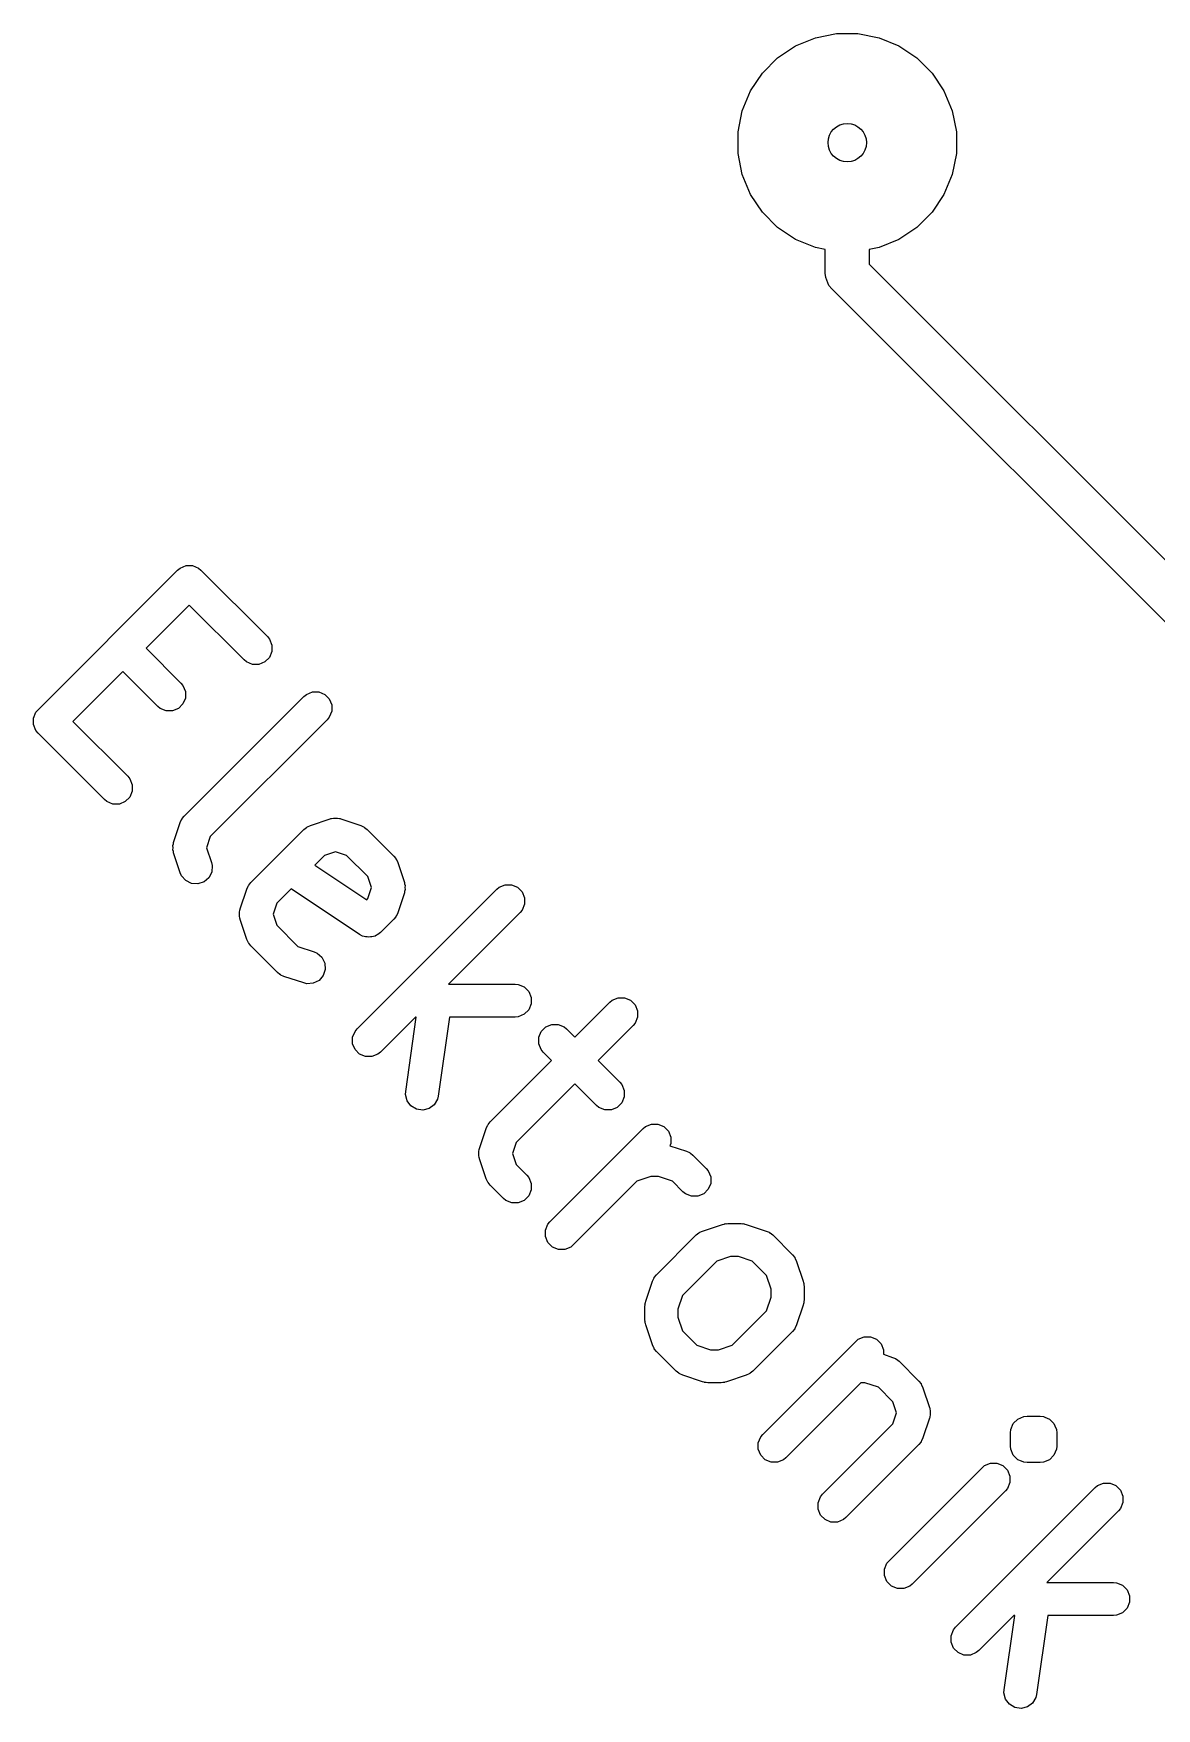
# Model space of a CAD drawing. Header units: millimetres. Extents: x 84.9 to 111.9, y -82.4 to -54.7.
# Drawn here: x 84.89 to 95.12, y -69.97 to -54.7 of the extents above; entities that cross this region are included whole.
import ezdxf

# ---------------------------------------------------------------- set-up
doc = ezdxf.new("R2010")
doc.units = ezdxf.units.MM
doc.layers.add('F.Cu', color=13, linetype='CONTINUOUS', true_color=0xc83434)

msp = doc.modelspace()

# ---------------------------------------------------------------- linework, layer by layer
at = {"layer": 'F.Cu', "linetype": 'CONTINUOUS'}
for p, q in [((91.670341, -54.924005), (91.833337, -54.815094)), ((91.833337, -54.815094), (92.014449, -54.740075)), ((92.014449, -54.740075), (92.206717, -54.70183)), ((92.206717, -54.70183), (92.402751, -54.70183)), ((92.402751, -54.70183), (92.595019, -54.740075)), ((92.595019, -54.740075), (92.776131, -54.815094)), ((92.776131, -54.815094), (92.939127, -54.924005)), ((91.531724, -55.062622), (91.670341, -54.924005)), ((92.939127, -54.924005), (93.077744, -55.062622)), ((91.422813, -55.225618), (91.531724, -55.062622)), ((93.077744, -55.062622), (93.186655, -55.225618)), ((91.347794, -55.40673), (91.422813, -55.225618)), ((93.186655, -55.225618), (93.261674, -55.40673)), ((91.309549, -55.598998), (91.347794, -55.40673)), ((93.261674, -55.40673), (93.299919, -55.598998)), ((91.309549, -55.795032), (91.309549, -55.598998)), ((93.299919, -55.598998), (93.299919, -55.795032)), ((91.347794, -55.9873), (91.309549, -55.795032)), ((93.299919, -55.795032), (93.261674, -55.9873)), ((91.422813, -56.168412), (91.347794, -55.9873)), ((93.261674, -55.9873), (93.186655, -56.168412)), ((91.531724, -56.331408), (91.422813, -56.168412)), ((93.186655, -56.168412), (93.077744, -56.331408)), ((91.670341, -56.470025), (91.531724, -56.331408)), ((93.077744, -56.331408), (92.939127, -56.470025)), ((91.833337, -56.578936), (91.670341, -56.470025)), ((92.939127, -56.470025), (92.776131, -56.578936)), ((92.014449, -56.653955), (91.833337, -56.578936)), ((92.776131, -56.578936), (92.595019, -56.653955)), ((92.104734, -56.671914), (92.014449, -56.653955)), ((92.104734, -56.887015), (92.104734, -56.671914)), ((92.595019, -56.653955), (92.504734, -56.671914)), ((92.504734, -56.671914), (92.504734, -56.804172)), ((92.108577, -56.926033), (92.104734, -56.887015)), ((92.13844, -56.998129), (92.108577, -56.926033)), ((92.504734, -56.804172), (100.997577, -65.297015)), ((92.163313, -57.028436), (92.13844, -56.998129)), ((100.773313, -65.638437), (92.163313, -57.028436)), ((84.92807, -60.866758), (86.200862, -59.593966)), ((86.200862, -59.593966), (86.223593, -59.575311)), ((86.223593, -59.575311), (86.277665, -59.552914)), ((86.277665, -59.552914), (86.336191, -59.552914)), ((86.336191, -59.552914), (86.390264, -59.575311)), ((86.390264, -59.575311), (86.390268, -59.575315)), ((86.390268, -59.575315), (86.412994, -59.593966)), ((86.412994, -59.593966), (87.019086, -60.200057)), ((86.306928, -59.912163), (85.912968, -60.306123)), ((86.806954, -60.412189), (86.306928, -59.912163)), ((85.912968, -60.306123), (86.231167, -60.624322)), ((87.019086, -60.200057), (87.037741, -60.222788)), ((87.037741, -60.222788), (87.060138, -60.27686)), ((87.060138, -60.27686), (87.060138, -60.335386)), ((86.829685, -60.430844), (86.806954, -60.412189)), ((86.883757, -60.453241), (86.829685, -60.430844)), ((86.942283, -60.453241), (86.883757, -60.453241)), ((86.996356, -60.430844), (86.942283, -60.453241)), ((87.037741, -60.389458), (86.996356, -60.430844)), ((87.060138, -60.335386), (87.037741, -60.389458)), ((85.700836, -60.518255), (85.246267, -60.972824)), ((86.019035, -60.836454), (85.700836, -60.518255)), ((86.231167, -60.624322), (86.249822, -60.647053)), ((86.249822, -60.647053), (86.272219, -60.701126)), ((86.272219, -60.759651), (86.249822, -60.813724)), ((86.261471, -61.836504), (87.352436, -60.74554)), ((86.272219, -60.701126), (86.272219, -60.759651)), ((87.352436, -60.74554), (87.375167, -60.726885)), ((87.375167, -60.726885), (87.429239, -60.704488)), ((87.429239, -60.704488), (87.487765, -60.704488)), ((87.487765, -60.704488), (87.541838, -60.726885)), ((87.541838, -60.726885), (87.583223, -60.768271)), ((87.583223, -60.768271), (87.60562, -60.822343)), ((84.887018, -60.943561), (84.909415, -60.889489)), ((84.909415, -60.889489), (84.92807, -60.866758)), ((86.041766, -60.855109), (86.019035, -60.836454)), ((86.095838, -60.877506), (86.041766, -60.855109)), ((86.154364, -60.877506), (86.095838, -60.877506)), ((86.208436, -60.855109), (86.154364, -60.877506)), ((86.249822, -60.813724), (86.208436, -60.855109)), ((87.60562, -60.880869), (87.583223, -60.934941)), ((87.60562, -60.822343), (87.60562, -60.880869)), ((84.887018, -61.002087), (84.887018, -60.943561)), ((84.909415, -61.056159), (84.887018, -61.002087)), ((84.92807, -61.07889), (84.909415, -61.056159)), ((85.246267, -60.972824), (85.746293, -61.47285)), ((87.564568, -60.957672), (86.498641, -62.023597)), ((87.583223, -60.934941), (87.564568, -60.957672)), ((85.534161, -61.684982), (84.92807, -61.07889)), ((85.746293, -61.47285), (85.764948, -61.495581)), ((85.764948, -61.495581), (85.787345, -61.549653)), ((85.556892, -61.703637), (85.534161, -61.684982)), ((85.764948, -61.662252), (85.723562, -61.703637)), ((85.787345, -61.608179), (85.764948, -61.662252)), ((85.787345, -61.549653), (85.787345, -61.608179)), ((85.610964, -61.726034), (85.556892, -61.703637)), ((85.66949, -61.726034), (85.610964, -61.726034)), ((85.723562, -61.703637), (85.66949, -61.726034)), ((86.242816, -61.859235), (86.261471, -61.836504)), ((86.164625, -62.076964), (86.225234, -61.895136)), ((86.225234, -61.895136), (86.237222, -61.868286)), ((86.237222, -61.868286), (86.240753, -61.864214)), ((86.240753, -61.864214), (86.242816, -61.859235)), ((86.867562, -62.442596), (87.352436, -61.957722)), ((87.352436, -61.957722), (87.375166, -61.939067)), ((87.375166, -61.939067), (87.380147, -61.937003)), ((87.380147, -61.937003), (87.384217, -61.933474)), ((87.384217, -61.933474), (87.411068, -61.921486)), ((87.411068, -61.921486), (87.592894, -61.860877)), ((87.592894, -61.860877), (87.59853, -61.859595)), ((87.59853, -61.859595), (87.600709, -61.858506)), ((87.600709, -61.858506), (87.604509, -61.858235)), ((87.604509, -61.858235), (87.621568, -61.854357)), ((87.621568, -61.854357), (87.640323, -61.855689)), ((87.640323, -61.855689), (87.659089, -61.854356)), ((87.659089, -61.854356), (87.676154, -61.858236)), ((87.676154, -61.858236), (87.679948, -61.858506)), ((87.679948, -61.858506), (87.682123, -61.859593)), ((87.682123, -61.859593), (87.687763, -61.860876)), ((87.687763, -61.860876), (87.869591, -61.921485)), ((87.869591, -61.921485), (87.896441, -61.933473)), ((87.896441, -61.933473), (87.900512, -61.937003)), ((87.900512, -61.937003), (87.905493, -61.939067)), ((87.905493, -61.939067), (87.928223, -61.957722)), ((87.928223, -61.957722), (88.170659, -62.200159)), ((86.158105, -62.105638), (86.161985, -62.088573)), ((86.159438, -62.124403), (86.158105, -62.105638)), ((86.158106, -62.143159), (86.159438, -62.124403)), ((86.161984, -62.160216), (86.158106, -62.143159)), ((86.161985, -62.088573), (86.162255, -62.084778)), ((86.162255, -62.084778), (86.163343, -62.082602)), ((86.163343, -62.082602), (86.164625, -62.076964)), ((86.498641, -62.023597), (86.465041, -62.124398)), ((86.465041, -62.124398), (86.509839, -62.25879)), ((86.162255, -62.164018), (86.161984, -62.160216)), ((86.163344, -62.166197), (86.162255, -62.164018)), ((86.164626, -62.171832), (86.163344, -62.166197)), ((86.225234, -62.353659), (86.164626, -62.171832)), ((86.509839, -62.25879), (86.516359, -62.287464)), ((86.516359, -62.287464), (86.51221, -62.345844)), ((87.539529, -62.194892), (87.45151, -62.282911)), ((87.45151, -62.282911), (87.924262, -62.598078)), ((87.640329, -62.161293), (87.539529, -62.194892)), ((87.741129, -62.194892), (87.640329, -62.161293)), ((87.933487, -62.387251), (87.741129, -62.194892)), ((88.170659, -62.200159), (88.189314, -62.22289)), ((88.189314, -62.22289), (88.191376, -62.227869)), ((88.191376, -62.227869), (88.194907, -62.23194)), ((88.194907, -62.23194), (88.206896, -62.258791)), ((88.206896, -62.258791), (88.267504, -62.440619)), ((86.237223, -62.38051), (86.225234, -62.353659)), ((86.27557, -62.424724), (86.237223, -62.38051)), ((86.327917, -62.450897), (86.27557, -62.424724)), ((86.386297, -62.455047), (86.327917, -62.450897)), ((86.441822, -62.436539), (86.386297, -62.455047)), ((86.486036, -62.398191), (86.441822, -62.436539)), ((86.51221, -62.345844), (86.486036, -62.398191)), ((86.848907, -62.465327), (86.867562, -62.442596)), ((87.967087, -62.488053), (87.933487, -62.387251)), ((88.267504, -62.440619), (88.268785, -62.446255)), ((88.268785, -62.446255), (88.269875, -62.448434)), ((88.269875, -62.448434), (88.270145, -62.452233)), ((88.270145, -62.452233), (88.274024, -62.469292)), ((86.770717, -62.683055), (86.831325, -62.501228)), ((86.831325, -62.501228), (86.843314, -62.474377)), ((86.843314, -62.474377), (86.846844, -62.470306)), ((86.846844, -62.470306), (86.848907, -62.465327)), ((87.235177, -62.499244), (87.104732, -62.629689)), ((87.86017, -62.915906), (87.235177, -62.499244)), ((87.837309, -63.775997), (89.110101, -62.503205)), ((87.924262, -62.598078), (87.933488, -62.588852)), ((87.933488, -62.588852), (87.967087, -62.488053)), ((88.267504, -62.535488), (88.206895, -62.717314)), ((88.268785, -62.529849), (88.267504, -62.535488)), ((88.269875, -62.527672), (88.268785, -62.529849)), ((88.270144, -62.523873), (88.269875, -62.527672)), ((88.274024, -62.506814), (88.270144, -62.523873)), ((88.274024, -62.469292), (88.27269, -62.488053)), ((88.27269, -62.488053), (88.274024, -62.506814)), ((89.110101, -62.503205), (89.132832, -62.48455)), ((89.132832, -62.48455), (89.186904, -62.462153)), ((89.186904, -62.462153), (89.24543, -62.462153)), ((89.24543, -62.462153), (89.299503, -62.48455)), ((89.299503, -62.48455), (89.340888, -62.525935)), ((89.340888, -62.525935), (89.363285, -62.580008)), ((89.363285, -62.580008), (89.363285, -62.638534)), ((86.764196, -62.749249), (86.765529, -62.730483)), ((86.768076, -62.766313), (86.764196, -62.749249)), ((86.764197, -62.711728), (86.768075, -62.69467)), ((86.765529, -62.730483), (86.764197, -62.711728)), ((86.768075, -62.69467), (86.768346, -62.690869)), ((86.768346, -62.690869), (86.769435, -62.688689)), ((86.769435, -62.688689), (86.770717, -62.683055)), ((87.104732, -62.629689), (87.071132, -62.730488)), ((87.071132, -62.730488), (87.104732, -62.831289)), ((88.189314, -62.753215), (88.170659, -62.775946)), ((88.191376, -62.748235), (88.189314, -62.753215)), ((88.194907, -62.744165), (88.191376, -62.748235)), ((88.206895, -62.717314), (88.194907, -62.744165)), ((89.322233, -62.715337), (88.669162, -63.368408)), ((89.340888, -62.692606), (89.322233, -62.715337)), ((89.363285, -62.638534), (89.340888, -62.692606)), ((86.768346, -62.770109), (86.768076, -62.766313)), ((86.769434, -62.772284), (86.768346, -62.770109)), ((86.770716, -62.777923), (86.769434, -62.772284)), ((86.831325, -62.959751), (86.770716, -62.777923)), ((87.104732, -62.831289), (87.297092, -63.023648)), ((88.049441, -62.897164), (88.02671, -62.915819)), ((88.049548, -62.897056), (88.049441, -62.897164)), ((88.049552, -62.897054), (88.049548, -62.897056)), ((88.049554, -62.897051), (88.049552, -62.897054)), ((88.170659, -62.775946), (88.049554, -62.897051)), ((86.843313, -62.986601), (86.831325, -62.959751)), ((86.846843, -62.990672), (86.843313, -62.986601)), ((86.848907, -62.995653), (86.846843, -62.990672)), ((86.867562, -63.018383), (86.848907, -62.995653)), ((87.109999, -63.260819), (86.867562, -63.018383)), ((87.297092, -63.023648), (87.445326, -63.073059)), ((87.886118, -62.929741), (87.86017, -62.915906)), ((87.900537, -62.932593), (87.886118, -62.929741)), ((87.914112, -62.938216), (87.900537, -62.932593)), ((87.928963, -62.938216), (87.914112, -62.938216)), ((87.943533, -62.941098), (87.928963, -62.938216)), ((87.957943, -62.938216), (87.943533, -62.941098)), ((87.972638, -62.938216), (87.957943, -62.938216)), ((87.986359, -62.932532), (87.972638, -62.938216)), ((88.000922, -62.92962), (87.986359, -62.932532)), ((88.013132, -62.921442), (88.000922, -62.92962)), ((88.02671, -62.915819), (88.013132, -62.921442)), ((87.445326, -63.073059), (87.472177, -63.085048)), ((87.472177, -63.085048), (87.516391, -63.123395)), ((87.516391, -63.123395), (87.542564, -63.175742)), ((87.542564, -63.175742), (87.546714, -63.234122)), ((87.13273, -63.279474), (87.109999, -63.260819)), ((87.137709, -63.281536), (87.13273, -63.279474)), ((87.14178, -63.285067), (87.137709, -63.281536)), ((87.168631, -63.297055), (87.14178, -63.285067)), ((87.350457, -63.357664), (87.168631, -63.297055)), ((87.379131, -63.364184), (87.350457, -63.357664)), ((87.437511, -63.360035), (87.379131, -63.364184)), ((87.489858, -63.333861), (87.437511, -63.360035)), ((87.528206, -63.289647), (87.489858, -63.333861)), ((87.546714, -63.234122), (87.528206, -63.289647)), ((88.669162, -63.368408), (89.276776, -63.368408)), ((89.276776, -63.368408), (89.30604, -63.37129)), ((89.30604, -63.37129), (89.360112, -63.393688)), ((89.360112, -63.393688), (89.401496, -63.435072)), ((89.401496, -63.435072), (89.423894, -63.489144)), ((89.423894, -63.489144), (89.423894, -63.547672)), ((90.140457, -63.53356), (90.163187, -63.514905)), ((90.163187, -63.514905), (90.21726, -63.492509)), ((90.21726, -63.492509), (90.275786, -63.492509)), ((90.275786, -63.492509), (90.329858, -63.514905)), ((90.329858, -63.514905), (90.371244, -63.556291)), ((88.369162, -63.668408), (88.049441, -63.988129)), ((88.279756, -64.345723), (88.376515, -63.668408)), ((88.376515, -63.668408), (88.369162, -63.668408)), ((88.67956, -63.668408), (88.57674, -64.388149)), ((89.276776, -63.668408), (88.67956, -63.668408)), ((89.30604, -63.665526), (89.276776, -63.668408)), ((89.360112, -63.643128), (89.30604, -63.665526)), ((89.401496, -63.601744), (89.360112, -63.643128)), ((89.423894, -63.547672), (89.401496, -63.601744)), ((89.822258, -63.851758), (90.140457, -63.53356)), ((90.371244, -63.556291), (90.39364, -63.610363)), ((90.39364, -63.668889), (90.371244, -63.722962)), ((90.39364, -63.610363), (90.39364, -63.668889)), ((87.796257, -63.8528), (87.818654, -63.798728)), ((87.818654, -63.798728), (87.837309, -63.775997)), ((89.493313, -63.8528), (89.51571, -63.798728)), ((89.51571, -63.798728), (89.557096, -63.757342)), ((89.557096, -63.757342), (89.611168, -63.734945)), ((89.611168, -63.734945), (89.669694, -63.734945)), ((89.669694, -63.734945), (89.723766, -63.757342)), ((89.723766, -63.757342), (89.746497, -63.775997)), ((89.746497, -63.775997), (89.822258, -63.851758)), ((90.352589, -63.745692), (90.03439, -64.06389)), ((90.371244, -63.722962), (90.352589, -63.745692)), ((87.796257, -63.911326), (87.796257, -63.8528)), ((87.818654, -63.965398), (87.796257, -63.911326)), ((87.86004, -64.006784), (87.818654, -63.965398)), ((89.493313, -63.911326), (89.493313, -63.8528)), ((89.51571, -63.965398), (89.493313, -63.911326)), ((89.534365, -63.988129), (89.51571, -63.965398)), ((87.914112, -64.029181), (87.86004, -64.006784)), ((87.972638, -64.029181), (87.914112, -64.029181)), ((88.02671, -64.006784), (87.972638, -64.029181)), ((88.049441, -63.988129), (88.02671, -64.006784)), ((89.049492, -64.624525), (89.610126, -64.06389)), ((89.610126, -64.06389), (89.534365, -63.988129)), ((90.03439, -64.06389), (90.23137, -64.26087)), ((89.822258, -64.276022), (89.286662, -64.811618)), ((90.019238, -64.473002), (89.822258, -64.276022)), ((90.23137, -64.26087), (90.250025, -64.283601)), ((90.250025, -64.283601), (90.272422, -64.337673)), ((88.27847, -64.3751), (88.279756, -64.345723)), ((88.292996, -64.431796), (88.27847, -64.3751)), ((88.328112, -64.478617), (88.292996, -64.431796)), ((88.569749, -64.416711), (88.539929, -64.467072)), ((88.57674, -64.388149), (88.569749, -64.416711)), ((90.272422, -64.396199), (90.250025, -64.450271)), ((90.272422, -64.337673), (90.272422, -64.396199)), ((88.378473, -64.508437), (88.328112, -64.478617)), ((88.436412, -64.516714), (88.378473, -64.508437)), ((88.493108, -64.502188), (88.436412, -64.516714)), ((88.539929, -64.467072), (88.493108, -64.502188)), ((90.041969, -64.491657), (90.019238, -64.473002)), ((90.096041, -64.514054), (90.041969, -64.491657)), ((90.154567, -64.514054), (90.096041, -64.514054)), ((90.208639, -64.491657), (90.154567, -64.514054)), ((90.250025, -64.450271), (90.208639, -64.491657)), ((88.952646, -64.864985), (89.013255, -64.683157)), ((89.013255, -64.683157), (89.025243, -64.656307)), ((89.025243, -64.656307), (89.028774, -64.652235)), ((89.028774, -64.652235), (89.030837, -64.647256)), ((89.030837, -64.647256), (89.049492, -64.624525)), ((89.594974, -65.533662), (90.443502, -64.685134)), ((90.443502, -64.685134), (90.466233, -64.666479)), ((90.466233, -64.666479), (90.520305, -64.644082)), ((90.520305, -64.644082), (90.578831, -64.644082)), ((90.578831, -64.644082), (90.632904, -64.666479)), ((90.632904, -64.666479), (90.674289, -64.707864)), ((90.674289, -64.707864), (90.696686, -64.761937)), ((88.946126, -64.893659), (88.950006, -64.876594)), ((88.947459, -64.912424), (88.946126, -64.893659)), ((88.950006, -64.876594), (88.950276, -64.872799)), ((88.950276, -64.872799), (88.951364, -64.870623)), ((88.951364, -64.870623), (88.952646, -64.864985)), ((89.286662, -64.811618), (89.253062, -64.912419)), ((90.696686, -64.820463), (90.68821, -64.840924)), ((90.68821, -64.840924), (90.83944, -64.891335)), ((90.696686, -64.761937), (90.696686, -64.820463)), ((90.83944, -64.891335), (90.866291, -64.903323)), ((88.946127, -64.93118), (88.947459, -64.912424)), ((88.950005, -64.948237), (88.946127, -64.93118)), ((88.950276, -64.952039), (88.950005, -64.948237)), ((88.951365, -64.954218), (88.950276, -64.952039)), ((88.952647, -64.959853), (88.951365, -64.954218)), ((89.013255, -65.14168), (88.952647, -64.959853)), ((89.253062, -64.912419), (89.286662, -65.013218)), ((89.286662, -65.013218), (89.382842, -65.109398)), ((90.866291, -64.903323), (90.870362, -64.906854)), ((90.870362, -64.906854), (90.87534, -64.908916)), ((90.87534, -64.908916), (90.898071, -64.927571)), ((90.898071, -64.927571), (91.019289, -65.048789)), ((91.019289, -65.048789), (91.037944, -65.07152)), ((89.025244, -65.168531), (89.013255, -65.14168)), ((89.028774, -65.172601), (89.025244, -65.168531)), ((89.030837, -65.177581), (89.028774, -65.172601)), ((89.049492, -65.200312), (89.030837, -65.177581)), ((89.17071, -65.32153), (89.049492, -65.200312)), ((89.382842, -65.109398), (89.401497, -65.132129)), ((89.401497, -65.132129), (89.423894, -65.186201)), ((89.423894, -65.186201), (89.423894, -65.244727)), ((90.388158, -65.164741), (89.807106, -65.745794)), ((90.5133, -65.123027), (90.388158, -65.164741)), ((90.585836, -65.123027), (90.5133, -65.123027)), ((90.710976, -65.16474), (90.585836, -65.123027)), ((90.807157, -65.260921), (90.710976, -65.16474)), ((91.037944, -65.07152), (91.060341, -65.125592)), ((91.060341, -65.184118), (91.037944, -65.23819)), ((91.060341, -65.125592), (91.060341, -65.184118)), ((89.193441, -65.340185), (89.17071, -65.32153)), ((89.247513, -65.362582), (89.193441, -65.340185)), ((89.360111, -65.340185), (89.306039, -65.362582)), ((89.401497, -65.298799), (89.360111, -65.340185)), ((89.423894, -65.244727), (89.401497, -65.298799)), ((90.829888, -65.279576), (90.807157, -65.260921)), ((90.88396, -65.301973), (90.829888, -65.279576)), ((90.942486, -65.301973), (90.88396, -65.301973)), ((90.996558, -65.279576), (90.942486, -65.301973)), ((91.037944, -65.23819), (90.996558, -65.279576)), ((89.306039, -65.362582), (89.247513, -65.362582)), ((89.553922, -65.610465), (89.576319, -65.556393)), ((89.553922, -65.668991), (89.553922, -65.610465)), ((89.576319, -65.556393), (89.594974, -65.533662)), ((90.564721, -66.018536), (90.928376, -65.654881)), ((90.928376, -65.654881), (90.951107, -65.636226)), ((90.951107, -65.636226), (90.956086, -65.634163)), ((90.956086, -65.634163), (90.960157, -65.630633)), ((90.960157, -65.630633), (90.987008, -65.618645)), ((90.987008, -65.618645), (91.168834, -65.558036)), ((91.168834, -65.558036), (91.183343, -65.554736)), ((91.183343, -65.554736), (91.187005, -65.55322)), ((91.187005, -65.55322), (91.192313, -65.552697)), ((91.192313, -65.552697), (91.197508, -65.551516)), ((91.197508, -65.551516), (91.201457, -65.551796)), ((91.201457, -65.551796), (91.216269, -65.550338)), ((91.216269, -65.550338), (91.337487, -65.550338)), ((91.337487, -65.550338), (91.352292, -65.551796)), ((91.352292, -65.551796), (91.356247, -65.551515)), ((91.356247, -65.551515), (91.361448, -65.552697)), ((91.361448, -65.552697), (91.366751, -65.55322)), ((91.366751, -65.55322), (91.370408, -65.554735)), ((91.370408, -65.554735), (91.384921, -65.558035)), ((91.384921, -65.558035), (91.566749, -65.618644)), ((91.566749, -65.618644), (91.593599, -65.630632)), ((91.593599, -65.630632), (91.59767, -65.634163)), ((91.59767, -65.634163), (91.60265, -65.636226)), ((91.60265, -65.636226), (91.625381, -65.654881)), ((91.625381, -65.654881), (91.807208, -65.836708)), ((89.576319, -65.723063), (89.553922, -65.668991)), ((89.617705, -65.764449), (89.576319, -65.723063)), ((89.671777, -65.786846), (89.617705, -65.764449)), ((89.730303, -65.786846), (89.671777, -65.786846)), ((89.784375, -65.764449), (89.730303, -65.786846)), ((89.807106, -65.745794), (89.784375, -65.764449)), ((91.115469, -65.892051), (90.801891, -66.205629)), ((91.240612, -65.850338), (91.115469, -65.892051)), ((91.313145, -65.850338), (91.240612, -65.850338)), ((91.438287, -65.892051), (91.313145, -65.850338)), ((91.570036, -66.0238), (91.438287, -65.892051)), ((91.807208, -65.836708), (91.825863, -65.859438)), ((91.825863, -65.859438), (91.827926, -65.864419)), ((91.827926, -65.864419), (91.831456, -65.868489)), ((91.831456, -65.868489), (91.843445, -65.89534)), ((91.843445, -65.89534), (91.904053, -66.077168)), ((90.467875, -66.258994), (90.528485, -66.077167)), ((90.528485, -66.077167), (90.540473, -66.050316)), ((90.540473, -66.050316), (90.544004, -66.046244)), ((90.544004, -66.046244), (90.546066, -66.041267)), ((90.546066, -66.041267), (90.564721, -66.018536)), ((91.611751, -66.148944), (91.570036, -66.0238)), ((91.904053, -66.077168), (91.907351, -66.091675)), ((91.907351, -66.091675), (91.908869, -66.095338)), ((91.908869, -66.095338), (91.909391, -66.100646)), ((91.909391, -66.100646), (91.910573, -66.105841)), ((91.910573, -66.105841), (91.910292, -66.10979)), ((91.910292, -66.10979), (91.911751, -66.124602)), ((90.464575, -66.273503), (90.467875, -66.258994)), ((90.801891, -66.205629), (90.760177, -66.33077)), ((91.570037, -66.346619), (91.611751, -66.221477)), ((91.611751, -66.221477), (91.611751, -66.148944)), ((91.909391, -66.269775), (91.908869, -66.275084)), ((91.910573, -66.264581), (91.909391, -66.269775)), ((91.911751, -66.24582), (91.910292, -66.260631)), ((91.910292, -66.260631), (91.910573, -66.264581)), ((91.911751, -66.124602), (91.911751, -66.24582)), ((90.460177, -66.306429), (90.461635, -66.291617)), ((90.460177, -66.427647), (90.460177, -66.306429)), ((90.461355, -66.287668), (90.462536, -66.282473)), ((90.461635, -66.291617), (90.461355, -66.287668)), ((90.462536, -66.282473), (90.463059, -66.277165)), ((90.463059, -66.277165), (90.464575, -66.273503)), ((90.760177, -66.33077), (90.760177, -66.403305)), ((90.760177, -66.403305), (90.80189, -66.528446)), ((91.256459, -66.660197), (91.570037, -66.346619)), ((91.904053, -66.293255), (91.843444, -66.475081)), ((91.907352, -66.278745), (91.904053, -66.293255)), ((91.908869, -66.275084), (91.907352, -66.278745)), ((90.461635, -66.442458), (90.460177, -66.427647)), ((90.461355, -66.446408), (90.461635, -66.442458)), ((90.462536, -66.451602), (90.461355, -66.446408)), ((90.463059, -66.456911), (90.462536, -66.451602)), ((90.464575, -66.460572), (90.463059, -66.456911)), ((90.467875, -66.475082), (90.464575, -66.460572)), ((90.528485, -66.65691), (90.467875, -66.475082)), ((90.80189, -66.528446), (90.93364, -66.660196)), ((91.807208, -66.533713), (91.443553, -66.897368)), ((91.825863, -66.510982), (91.807208, -66.533713)), ((91.827925, -66.506002), (91.825863, -66.510982)), ((91.831456, -66.501932), (91.827925, -66.506002)), ((91.843444, -66.475081), (91.831456, -66.501932)), ((90.540473, -66.683761), (90.528485, -66.65691)), ((90.544004, -66.687832), (90.540473, -66.683761)), ((90.546066, -66.69281), (90.544004, -66.687832)), ((90.564721, -66.715541), (90.546066, -66.69281)), ((90.746548, -66.897368), (90.564721, -66.715541)), ((90.93364, -66.660196), (91.058785, -66.701911)), ((91.058785, -66.701911), (91.13132, -66.701911)), ((91.13132, -66.701911), (91.256459, -66.660197)), ((91.534467, -67.473155), (92.382995, -66.624627)), ((92.382995, -66.624627), (92.405726, -66.605972)), ((92.405726, -66.605972), (92.459798, -66.583575)), ((92.459798, -66.583575), (92.518324, -66.583575)), ((92.518324, -66.583575), (92.572397, -66.605972)), ((92.572397, -66.605972), (92.613782, -66.647357)), ((92.613782, -66.647357), (92.636179, -66.70143)), ((92.636179, -66.70143), (92.636179, -66.742836)), ((92.636179, -66.742836), (92.718322, -66.770217)), ((92.718322, -66.770217), (92.745173, -66.782206)), ((92.745173, -66.782206), (92.749243, -66.785736)), ((92.749243, -66.785736), (92.754223, -66.787799)), ((92.754223, -66.787799), (92.776954, -66.806454)), ((92.776954, -66.806454), (92.958782, -66.988282)), ((90.769278, -66.916023), (90.746548, -66.897368)), ((90.774259, -66.918086), (90.769278, -66.916023)), ((90.778329, -66.921616), (90.774259, -66.918086)), ((90.80518, -66.933605), (90.778329, -66.921616)), ((90.987008, -66.994213), (90.80518, -66.933605)), ((91.001515, -66.997511), (90.987008, -66.994213)), ((91.005178, -66.999029), (91.001515, -66.997511)), ((91.010486, -66.999551), (91.005178, -66.999029)), ((91.015681, -67.000733), (91.010486, -66.999551)), ((91.01963, -67.000452), (91.015681, -67.000733)), ((91.034442, -67.001911), (91.01963, -67.000452)), ((91.15566, -67.001911), (91.034442, -67.001911)), ((91.170471, -67.000452), (91.15566, -67.001911)), ((91.174421, -67.000733), (91.170471, -67.000452)), ((91.179615, -66.999551), (91.174421, -67.000733)), ((91.184924, -66.999029), (91.179615, -66.999551)), ((91.188586, -66.997511), (91.184924, -66.999029)), ((91.203094, -66.994213), (91.188586, -66.997511)), ((91.384921, -66.933605), (91.203094, -66.994213)), ((91.411772, -66.921616), (91.384921, -66.933605)), ((91.415842, -66.918085), (91.411772, -66.921616)), ((91.420822, -66.916023), (91.415842, -66.918085)), ((91.443553, -66.897368), (91.420822, -66.916023)), ((92.429975, -67.001911), (91.746599, -67.685287)), ((92.464721, -67.001911), (92.429975, -67.001911)), ((92.58986, -67.043624), (92.464721, -67.001911)), ((92.958782, -66.988282), (92.977437, -67.011013)), ((92.977437, -67.011013), (92.979499, -67.015992)), ((92.979499, -67.015992), (92.98303, -67.020063)), ((92.98303, -67.020063), (92.995018, -67.046914)), ((92.721611, -67.175375), (92.58986, -67.043624)), ((92.75521, -67.276174), (92.721611, -67.175375)), ((92.995018, -67.046914), (93.055627, -67.22874)), ((92.72161, -67.376976), (92.75521, -67.276174)), ((93.055627, -67.323609), (92.995019, -67.505437)), ((93.055627, -67.22874), (93.056908, -67.234378)), ((93.056908, -67.317972), (93.055627, -67.323609)), ((93.056908, -67.234378), (93.057998, -67.236556)), ((93.057998, -67.315794), (93.056908, -67.317972)), ((93.057998, -67.236556), (93.058267, -67.240354)), ((93.058268, -67.311994), (93.057998, -67.315794)), ((93.058267, -67.240354), (93.062147, -67.257414)), ((93.062147, -67.294936), (93.058268, -67.311994)), ((93.062147, -67.257414), (93.060813, -67.276175)), ((93.060813, -67.276175), (93.062147, -67.294936)), ((93.81896, -67.374666), (93.860344, -67.333282)), ((93.860344, -67.333282), (93.914416, -67.310884)), ((93.914416, -67.310884), (93.94368, -67.308002)), ((93.94368, -67.308002), (94.064899, -67.308002)), ((94.064899, -67.308002), (94.094163, -67.310884)), ((94.094163, -67.310884), (94.106016, -67.315794)), ((94.106016, -67.315794), (94.148235, -67.333281)), ((94.148235, -67.333281), (94.18962, -67.374666)), ((91.515812, -67.495886), (91.534467, -67.473155)), ((92.079949, -68.018637), (92.72161, -67.376976)), ((93.79368, -67.458002), (93.796562, -67.428738)), ((93.79368, -67.579221), (93.79368, -67.458002)), ((93.796562, -67.428738), (93.81896, -67.374666)), ((94.18962, -67.374666), (94.197907, -67.394674)), ((94.197907, -67.394674), (94.212017, -67.428738)), ((94.212017, -67.428738), (94.214899, -67.458002)), ((94.214899, -67.458002), (94.214899, -67.579221)), ((91.493415, -67.549958), (91.515812, -67.495886)), ((91.493415, -67.608484), (91.493415, -67.549958)), ((91.515812, -67.662556), (91.493415, -67.608484)), ((92.958782, -67.564069), (92.292081, -68.230769)), ((92.977437, -67.541338), (92.958782, -67.564069)), ((92.979499, -67.536358), (92.977437, -67.541338)), ((92.98303, -67.532288), (92.979499, -67.536358)), ((92.995019, -67.505437), (92.98303, -67.532288)), ((93.796562, -67.608484), (93.79368, -67.579221)), ((93.818959, -67.662556), (93.796562, -67.608484)), ((94.212017, -67.608485), (94.189619, -67.662557)), ((94.214899, -67.579221), (94.212017, -67.608484)), ((94.212017, -67.608484), (94.212017, -67.608485)), ((91.557198, -67.703942), (91.515812, -67.662556)), ((91.61127, -67.726339), (91.557198, -67.703942)), ((91.669796, -67.726339), (91.61127, -67.726339)), ((91.723868, -67.703942), (91.669796, -67.726339)), ((91.746599, -67.685287), (91.723868, -67.703942)), ((92.68604, -68.624729), (93.534568, -67.7762)), ((93.534568, -67.7762), (93.557299, -67.757545)), ((93.557299, -67.757545), (93.611371, -67.735148)), ((93.611371, -67.735148), (93.669897, -67.735148)), ((93.669897, -67.735148), (93.72397, -67.757545)), ((93.72397, -67.757545), (93.765355, -67.79893)), ((93.860345, -67.703942), (93.818959, -67.662556)), ((93.892019, -67.717061), (93.860345, -67.703942)), ((93.914416, -67.726339), (93.892019, -67.717061)), ((93.94368, -67.729221), (93.914416, -67.726339)), ((94.064899, -67.729221), (93.94368, -67.729221)), ((94.094163, -67.726339), (94.064899, -67.729221)), ((94.148235, -67.703941), (94.094163, -67.726339)), ((94.189619, -67.662557), (94.148235, -67.703941)), ((93.765355, -67.79893), (93.787752, -67.853003)), ((93.787752, -67.911528), (93.765355, -67.965601)), ((93.787752, -67.853003), (93.787752, -67.911528)), ((94.564924, -67.958028), (94.587655, -67.939373)), ((94.587655, -67.939373), (94.641727, -67.916976)), ((94.641727, -67.916976), (94.700253, -67.916976)), ((94.700253, -67.916976), (94.754326, -67.939373)), ((94.754326, -67.939373), (94.795711, -67.980758)), ((92.038897, -68.09544), (92.061294, -68.041368)), ((92.038897, -68.153966), (92.038897, -68.09544)), ((92.061294, -68.041368), (92.079949, -68.018637)), ((93.7467, -67.988332), (92.898172, -68.836861)), ((93.292132, -69.23082), (94.564924, -67.958028)), ((93.765355, -67.965601), (93.7467, -67.988332)), ((94.795711, -67.980758), (94.818108, -68.034831)), ((94.818108, -68.093357), (94.795711, -68.147429)), ((94.818108, -68.034831), (94.818108, -68.093357)), ((92.061294, -68.208038), (92.038897, -68.153966)), ((92.10268, -68.249424), (92.061294, -68.208038)), ((92.156752, -68.271821), (92.10268, -68.249424)), ((92.26935, -68.249424), (92.215278, -68.271821)), ((92.292081, -68.230769), (92.26935, -68.249424)), ((94.777056, -68.17016), (94.123985, -68.823231)), ((94.795711, -68.147429), (94.777056, -68.17016)), ((92.215278, -68.271821), (92.156752, -68.271821)), ((92.644988, -68.701532), (92.667385, -68.64746)), ((92.644988, -68.760058), (92.644988, -68.701532)), ((92.667385, -68.64746), (92.68604, -68.624729)), ((92.667385, -68.81413), (92.644988, -68.760058)), ((92.708771, -68.855516), (92.667385, -68.81413)), ((92.762843, -68.877913), (92.708771, -68.855516)), ((92.875441, -68.855516), (92.821369, -68.877913)), ((92.898172, -68.836861), (92.875441, -68.855516)), ((94.123985, -68.823231), (94.731599, -68.823231)), ((94.731599, -68.823231), (94.760863, -68.826113)), ((94.760863, -68.826113), (94.814935, -68.848511)), ((94.814935, -68.848511), (94.856319, -68.889895)), ((92.821369, -68.877913), (92.762843, -68.877913)), ((94.856319, -68.889895), (94.878717, -68.943967)), ((94.878717, -69.002495), (94.856319, -69.056567)), ((94.878717, -68.943967), (94.878717, -69.002495)), ((93.823985, -69.123231), (93.504264, -69.442952)), ((93.734579, -69.800546), (93.831338, -69.123231)), ((93.831338, -69.123231), (93.823985, -69.123231)), ((94.134383, -69.123231), (94.031563, -69.842972)), ((94.731599, -69.123231), (94.134383, -69.123231)), ((94.760863, -69.120349), (94.731599, -69.123231)), ((94.814935, -69.097951), (94.760863, -69.120349)), ((94.856319, -69.056567), (94.814935, -69.097951)), ((93.25108, -69.307623), (93.273477, -69.253551)), ((93.25108, -69.366149), (93.25108, -69.307623)), ((93.273477, -69.253551), (93.292132, -69.23082)), ((93.273477, -69.420221), (93.25108, -69.366149)), ((93.314863, -69.461607), (93.273477, -69.420221)), ((93.368935, -69.484004), (93.314863, -69.461607)), ((93.481533, -69.461607), (93.427461, -69.484004)), ((93.504264, -69.442952), (93.481533, -69.461607)), ((93.427461, -69.484004), (93.368935, -69.484004)), ((93.733293, -69.829923), (93.734579, -69.800546)), ((93.747819, -69.886619), (93.733293, -69.829923)), ((93.782935, -69.93344), (93.747819, -69.886619)), ((93.833296, -69.96326), (93.782935, -69.93344)), ((93.994752, -69.921895), (93.947931, -69.957011)), ((94.024572, -69.871534), (93.994752, -69.921895)), ((94.031563, -69.842972), (94.024572, -69.871534)), ((93.891235, -69.971537), (93.833296, -69.96326)), ((93.947931, -69.957011), (93.891235, -69.971537))]:
    msp.add_line(p, q, dxfattribs=at)
at = {"layer": 'F.Cu'}
msp.add_circle((92.304734, -55.697015), 0.175, dxfattribs=at)
msp.add_circle((92.304734, -55.697015), 0.175, dxfattribs=at)

doc.saveas('drawing.dxf')
